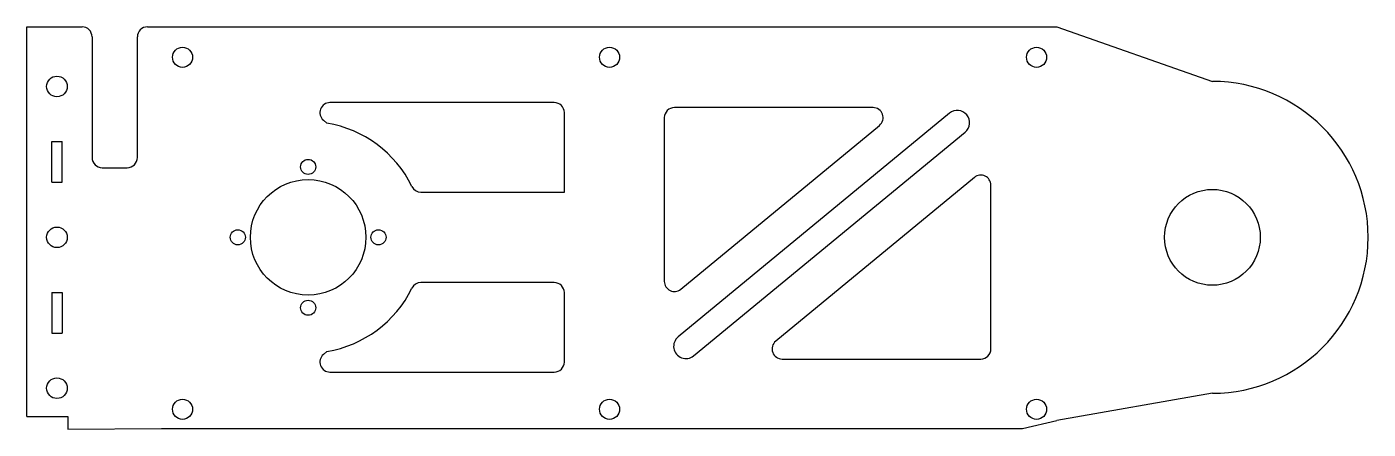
# Model space of a CAD drawing. Header units: millimetres. Extents: x -4 to 263, y -38 to 42.
import ezdxf

# ---------------------------------------------------------------- set-up
doc = ezdxf.new("R2010")
doc.units = ezdxf.units.MM

msp = doc.modelspace()

# ---------------------------------------------------------------- linework, layer by layer
at = {"color": 7, "linetype": 'Continuous', "lineweight": 25}
for p, q in [((-4.36, 41.8), (6.64, 41.8)), ((-4.36, -35.7), (-4.36, 41.8)), ((19.64, 41.8), (200.64, 41.8)), ((200.64, 41.8), (231.64, 30.95)), ((8.64, 39.8), (8.64, 15.8)), ((17.64, 15.8), (17.64, 39.8)), ((100.64, 26.75), (55.99, 26.75)), ((102.64, 8.95), (102.64, 24.75)), ((164.09, 25.75), (124.54, 25.75)), ((179.31, 24.63), (125.28, -19.87)), ((54.68, 23.25), (55.36, 22.65)), ((122.54, 23.75), (122.54, -8.82)), ((125.81, -10.36), (165.37, 22.21)), ((0.59, 10.9), (0.59, 19)), ((0.59, 19), (2.69, 19)), ((2.69, 10.9), (2.69, 19)), ((128.37, -23.62), (182.4, 20.88)), ((10.64, 13.8), (15.64, 13.8)), ((0.59, 10.9), (2.69, 10.9)), ((184.27, 11.87), (144.72, -20.7)), ((74.09, 8.95), (102.64, 8.95)), ((187.54, -22.25), (187.54, 10.33)), ((100.64, -9.05), (74.09, -9.05)), ((0.59, -11), (0.59, -19.1)), ((0.59, -11), (2.69, -11)), ((2.69, -11), (2.69, -19.1)), ((102.64, -24.85), (102.64, -11.05)), ((0.59, -19.1), (2.69, -19.1)), ((55.36, -22.74), (54.68, -23.34)), ((145.99, -24.25), (185.54, -24.25)), ((55.99, -26.85), (100.64, -26.85)), ((231.64, -31.05), (200.66, -36.46)), ((-4.36, -35.7), (3.79, -35.7)), ((3.79, -35.7), (3.79, -38.2)), ((193.85, -38.05), (200.66, -36.46)), ((3.79, -38.2), (22.47, -38.05)), ((22.47, -38.05), (193.85, -38.05))]:
    msp.add_line(p, q, dxfattribs=at)
for centre, radius in [((26.64, 35.75), 2), ((111.64, 35.75), 2), ((196.64, 35.75), 2), ((1.64, 29.95), 2.05), ((51.64, 13.95), 1.5), ((51.64, -0.05), 11.5), ((231.64, -0.05), 9.53), ((1.64, -0.05), 2.05), ((37.64, -0.05), 1.5), ((65.64, -0.05), 1.5), ((51.64, -14.05), 1.5), ((1.64, -30.05), 2.05), ((26.64, -34.25), 2), ((111.64, -34.25), 2), ((196.64, -34.25), 2)]:
    msp.add_circle(centre, radius, dxfattribs=at)
for centre, radius, start, end in [((6.64, 39.8), 2, 360, 90), ((19.64, 39.8), 2, 90, 180), ((231.64, -0.05), 31, 270, 90), ((55.99, 24.75), 2, 90, 228.9116), ((100.64, 24.75), 2, 0, 90), ((124.54, 23.75), 2, 90, 180), ((164.09, 23.75), 2, 309.4725, 90), ((180.86, 22.75), 2.43, 309.4725, 129.4725), ((51.64, -0.05), 23, 26.1039, 80.6916), ((10.64, 15.8), 2, 180, 270), ((15.64, 15.8), 2, 270, 0), ((185.54, 10.33), 2, 0, 129.4725), ((74.09, 10.95), 2, 206.1039, 270), ((51.64, -0.05), 23, 279.3084, 333.8961), ((74.09, -11.05), 2, 90, 153.8961), ((100.64, -11.05), 2, 0, 90), ((124.54, -8.82), 2, 180, 309.4725), ((126.82, -21.74), 2.43, 129.4725, 309.4725), ((145.99, -22.25), 2, 129.4725, 270), ((55.99, -24.85), 2, 131.0884, 270), ((185.54, -22.25), 2, 270, 0), ((100.64, -24.85), 2, 270, 0)]:
    msp.add_arc(centre, radius, start, end, dxfattribs=at)

doc.saveas('drawing.dxf')
